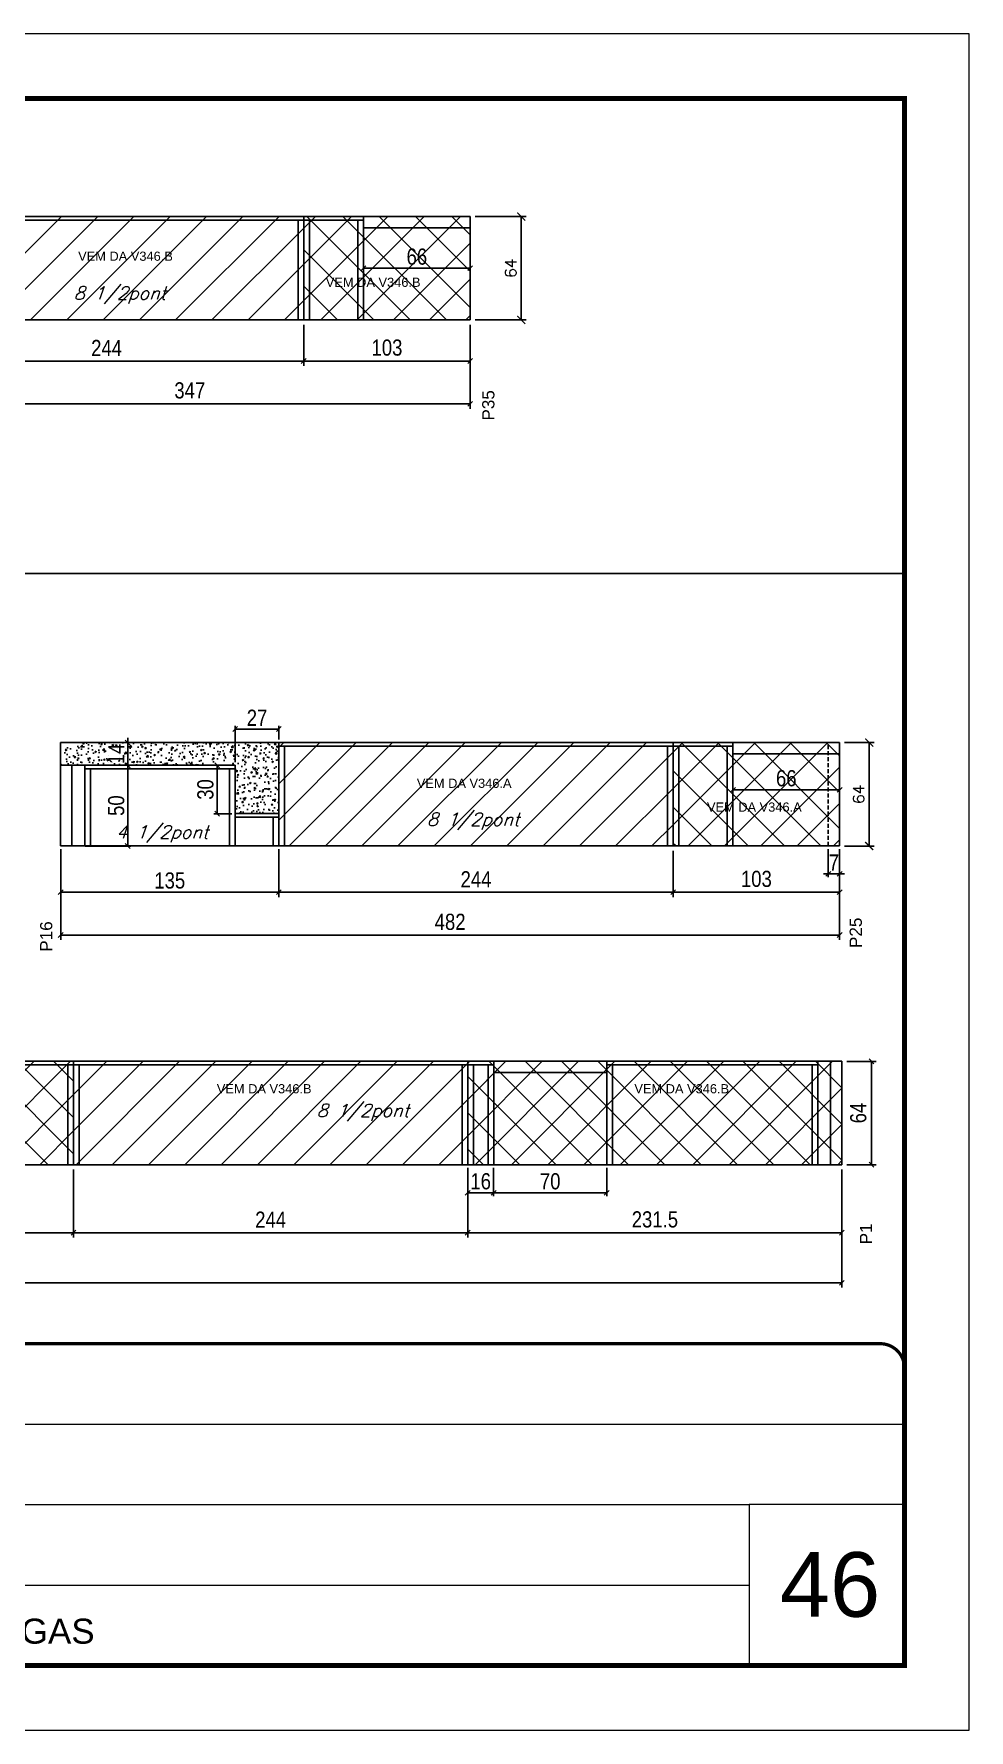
# Model space of a CAD drawing. Extents: x -3394 to 16474, y -5031 to 14397.
# Drawn here: x 6764 to 7342, y 712 to 1762 of the extents above; entities that cross this region are included whole.
import ezdxf

# ---------------------------------------------------------------- set-up
doc = ezdxf.new("R2010")
doc.units = 0
for name, pattern in [('CONTINUO', [0]), ('DASHED', [0.75, 0.5, -0.25]), ('HIDDEN', [0.375, 0.25, -0.125])]:
    doc.linetypes.add(name, pattern=pattern)
doc.layers.get('0').update_dxf_attribs({"linetype": 'CONTINUOUS'})
doc.layers.get('Defpoints').update_dxf_attribs({"linetype": 'CONTINUOUS'})
for name, color, linetype, lineweight in [('CARIMBO', 255, 'CONTINUOUS', 9), ('Folhas', 255, 'CONTINUOUS', 9), ('Hachura', 251, 'CONTINUOUS', 9), ('REAPROVEITAMENTO', 251, 'CONTINUOUS', 9), ('SARRAFO DE PRESSAO', 251, 'DASHED', 9)]:
    doc.layers.add(name, color=color, linetype=linetype, lineweight=lineweight)
for name, color, linetype in [('COTA', 241, 'CONTINUOUS'), ('NOMENCLATURA', 7, 'CONTINUOUS'), ('Painéis', 200, 'CONTINUOUS'), ('SARR_2.2x7', 40, 'CONTINUOUS'), ('SARR_3.5x7', 81, 'CONTINUOUS'), ('texto', 7, 'CONTINUOUS')]:
    doc.layers.add(name, color=color, linetype=linetype)
doc.styles.add('ARIAL', font='arial.ttf')
doc.styles.add('COTA TECNICA', font='techl___.ttf', dxfattribs={"height": 10})
doc.styles.add('ROMANS', font='romans.shx')
doc.dimstyles.new('Cota Paínel', dxfattribs={"dimtxt": 7, "dimasz": 5, "dimexe": 3, "dimexo": 3, "dimgap": 3, "dimtad": 1, "dimdec": 1, "dimzin": 12, "dimdsep": 46, "dimtxsty": 'ROMANS', "dimblk": 'ARCHTICK', "dimcen": 0, "dimclrd": 4, "dimclre": 4, "dimclrt": 1, "dimadec": 1, "dimazin": 3, "dimtfac": 1, "dimtdec": 1, "dimtmove": 0, "dimatfit": 3, "dimldrblk": 'OBLIQUE', "dimfxl": 1, "dimtolj": 1, "dimtzin": 12, "dimarcsym": 0})
doc.dimstyles.new('PAINEL', dxfattribs={"dimtxt": 10, "dimasz": 3, "dimexe": 3, "dimexo": 3, "dimgap": 3, "dimtad": 1, "dimdec": 1, "dimzin": 12, "dimdsep": 46, "dimtxsty": 'COTA TECNICA', "dimblk1": 'OBLIQUE', "dimblk2": 'OBLIQUE', "dimsah": 1, "dimcen": 0.9, "dimclrd": 4, "dimclre": 4, "dimclrt": 240, "dimadec": 1, "dimazin": 3, "dimtfac": 1, "dimtdec": 1, "dimtmove": 0, "dimatfit": 3, "dimfxl": 1, "dimtolj": 1, "dimtzin": 12, "dimarcsym": 0})
pattern_1 = [(45, (-3119.78, -1393.526), (-11.22532, 11.22532), []), (135, (-3119.78, -1393.526), (-11.22532, -11.22532), [])]

# ---------------------------------------------------------------- blocks, each defined once
blk = doc.blocks.new('9999999999')
at = {"color": 30, "linetype": 'CONTINUO'}
for p, q in [((98564.6, 34379.6), (99584, 34379.6)), ((98564.6, 34329.8), (99488, 34329.8)), ((99584, 34329.8), (99488, 34329.8)), ((99488, 34329.8), (99488, 34230.2)), ((98564.6, 34280), (99488, 34280))]:
    blk.add_line(p, q, dxfattribs=at)
at = {"color": 30, "linetype": 'CONTINUO', "const_width": 2}
blk.add_lwpolyline([(99584, 34230.2), (99584, 34414.4, 0.414214), (99569, 34429.4), (98229, 34429.4, 0.414214), (98214, 34414.4), (98214, 34245.2, 0.414214), (98229, 34230.2), (99584, 34230.2)], format="xyb", dxfattribs=at)
at = {"layer": 'Folhas'}
blk.add_lwpolyline([(98139, 34190.2), (99624, 34190.2), (99624, 35240.2), (98139, 35240.2)], close=True, dxfattribs=at)
at = {"layer": 'Folhas', "color": 30, "const_width": 3}
blk.add_lwpolyline([(98214, 34230.2), (99584, 34230.2), (99584, 35200.2), (98214, 35200.2)], close=True, dxfattribs=at)
at = {"color": 7, "linetype": 'Continuous', "ltscale": 5, "style": 'ARIAL'}
blk.add_text('PAINÉIS DE LAT. VIGAS', height=15.483, dxfattribs=at).set_placement((98837.7, 34243.7))
blk = doc.blocks.new('_Oblique')
at = {"color": 0, "linetype": 'ByBlock', "lineweight": -2}
blk.add_line((-0.5, -0.5), (0.5, 0.5), dxfattribs=at)
blk = doc.blocks.new('*D953')
at = {"layer": 'COTA', "color": 4, "linetype": 'ByBlock', "lineweight": -2, "transparency": 16777216}
for p, q in [((6686.5, 1582.2), (6686.5, 1556.7)), ((6930.5, 1582.2), (6930.5, 1556.7)), ((6686.5, 1559.7), (6930.5, 1559.7))]:
    blk.add_line(p, q, dxfattribs=at)
at = {"layer": 'Defpoints', "color": 0, "linetype": 'ByBlock', "transparency": 16777216}
for p in [(6686.5, 1585.2), (6930.5, 1585.2), (6930.5, 1559.7)]:
    blk.add_point(p, dxfattribs=at)
at = {"layer": 'COTA', "color": 4, "linetype": 'ByBlock', "lineweight": -2, "transparency": 16777216, "xscale": 3, "yscale": 3, "zscale": 3, "rotation": 180}
blk.add_blockref('_Oblique', (6686.5, 1559.7), dxfattribs=at)
at = {"layer": 'COTA', "color": 4, "linetype": 'ByBlock', "lineweight": -2, "transparency": 16777216, "xscale": 3, "yscale": 3, "zscale": 3}
blk.add_blockref('_Oblique', (6930.5, 1559.7), dxfattribs=at)
at = {"layer": 'COTA', "color": 240, "linetype": 'ByBlock', "transparency": 16777216, "insert": (6808.5, 1567.8), "char_height": 10, "attachment_point": 5, "style": 'COTA TECNICA'}
blk.add_mtext('\\A1;244', dxfattribs=at)
blk = doc.blocks.new('*D954')
at = {"layer": 'COTA', "color": 4, "linetype": 'ByBlock', "lineweight": -2, "transparency": 16777216}
for p, q in [((6930.5, 1582.2), (6930.5, 1556.7)), ((7033.5, 1582.2), (7033.5, 1556.7)), ((6930.5, 1559.7), (7033.5, 1559.7))]:
    blk.add_line(p, q, dxfattribs=at)
at = {"layer": 'Defpoints', "color": 0, "linetype": 'ByBlock', "transparency": 16777216}
for p in [(6930.5, 1585.2), (7033.5, 1585.2), (7033.5, 1559.7)]:
    blk.add_point(p, dxfattribs=at)
at = {"layer": 'COTA', "color": 4, "linetype": 'ByBlock', "lineweight": -2, "transparency": 16777216, "xscale": 3, "yscale": 3, "zscale": 3, "rotation": 180}
blk.add_blockref('_Oblique', (6930.5, 1559.7), dxfattribs=at)
at = {"layer": 'COTA', "color": 4, "linetype": 'ByBlock', "lineweight": -2, "transparency": 16777216, "xscale": 3, "yscale": 3, "zscale": 3}
blk.add_blockref('_Oblique', (7033.5, 1559.7), dxfattribs=at)
at = {"layer": 'COTA', "color": 240, "linetype": 'ByBlock', "transparency": 16777216, "insert": (6982, 1568), "char_height": 10, "attachment_point": 5, "style": 'COTA TECNICA'}
blk.add_mtext('\\A1;103', dxfattribs=at)
blk = doc.blocks.new('*D955')
at = {"layer": 'COTA', "color": 4, "linetype": 'ByBlock', "lineweight": -2, "transparency": 16777216}
for p, q in [((6686.5, 1582.2), (6686.5, 1530.2)), ((7033.5, 1582.2), (7033.5, 1530.2)), ((6686.5, 1533.2), (7033.5, 1533.2))]:
    blk.add_line(p, q, dxfattribs=at)
at = {"layer": 'Defpoints', "color": 0, "linetype": 'ByBlock', "transparency": 16777216}
for p in [(6686.5, 1585.2), (7033.5, 1585.2), (7033.5, 1533.2)]:
    blk.add_point(p, dxfattribs=at)
at = {"layer": 'COTA', "color": 4, "linetype": 'ByBlock', "lineweight": -2, "transparency": 16777216, "xscale": 3, "yscale": 3, "zscale": 3, "rotation": 180}
blk.add_blockref('_Oblique', (6686.5, 1533.2), dxfattribs=at)
at = {"layer": 'COTA', "color": 4, "linetype": 'ByBlock', "lineweight": -2, "transparency": 16777216, "xscale": 3, "yscale": 3, "zscale": 3}
blk.add_blockref('_Oblique', (7033.5, 1533.2), dxfattribs=at)
at = {"layer": 'COTA', "color": 240, "linetype": 'ByBlock', "transparency": 16777216, "insert": (6860, 1541.5), "char_height": 10, "attachment_point": 5, "style": 'COTA TECNICA'}
blk.add_mtext('\\A1;347', dxfattribs=at)
blk = doc.blocks.new('_ArchTick')
at = {"color": 0, "linetype": 'ByBlock', "const_width": 0.15}
blk.add_lwpolyline([(-0.5, -0.5), (0.5, 0.5)], dxfattribs=at)
blk = doc.blocks.new('*D952')
at = {"layer": 'COTA', "color": 4, "lineweight": -2, "transparency": 16777216}
for p, q in [((7036.5, 1649.2), (7068.1, 1649.2)), ((7065.1, 1585.2), (7065.1, 1649.2)), ((7036.5, 1585.2), (7068.1, 1585.2))]:
    blk.add_line(p, q, dxfattribs=at)
at = {"layer": 'Defpoints', "color": 0, "transparency": 16777216}
for p in [(7033.5, 1649.2), (7065.1, 1649.2), (7033.5, 1585.2)]:
    blk.add_point(p, dxfattribs=at)
at = {"layer": 'COTA', "color": 4, "lineweight": -2, "transparency": 16777216, "xscale": 5, "yscale": 5, "zscale": 5}
for p, rotation in [((7065.1, 1649.2), 90), ((7065.1, 1585.2), 270)]:
    blk.add_blockref('_ArchTick', p, dxfattribs=dict(at, rotation=rotation))
at = {"layer": 'COTA', "color": 1, "transparency": 16777216, "insert": (7058.6, 1617.2), "char_height": 7, "attachment_point": 5, "rotation": 90, "style": 'ROMANS'}
blk.add_mtext('\\A1;64', dxfattribs=at)
blk = doc.blocks.new('*D956')
at = {"layer": 'COTA', "color": 4, "linetype": 'Continuous', "lineweight": -2, "transparency": 16777216}
for p, q in [((6967.5, 1640.2), (6967.5, 1615.2)), ((7033.5, 1640.2), (7033.5, 1615.2)), ((7033.5, 1617.2), (6967.5, 1617.2))]:
    blk.add_line(p, q, dxfattribs=at)
at = {"layer": 'Defpoints', "color": 0, "linetype": 'Continuous', "transparency": 16777216}
for p in [(6967.5, 1642.2), (7033.5, 1642.2), (6967.5, 1617.2)]:
    blk.add_point(p, dxfattribs=at)
at = {"layer": 'COTA', "color": 4, "linetype": 'Continuous', "lineweight": -2, "transparency": 16777216, "xscale": 3, "yscale": 3, "zscale": 3, "rotation": 180}
blk.add_blockref('_Oblique', (6967.5, 1617.2), dxfattribs=at)
at = {"layer": 'COTA', "color": 4, "linetype": 'Continuous', "lineweight": -2, "transparency": 16777216, "xscale": 3, "yscale": 3, "zscale": 3}
blk.add_blockref('_Oblique', (7033.5, 1617.2), dxfattribs=at)
at = {"layer": 'COTA', "color": 240, "linetype": 'Continuous', "transparency": 16777216, "insert": (7000.5, 1624.3), "char_height": 10, "attachment_point": 5, "style": 'COTA TECNICA'}
blk.add_mtext('\\A1;66', dxfattribs=at)
blk = doc.blocks.new('*D970')
at = {"layer": 'COTA', "color": 4, "linetype": 'Continuous', "lineweight": -2, "transparency": 16777216}
for p, q in [((6888.1, 1311.5), (6888.1, 1333.9)), ((6915.1, 1325.5), (6915.1, 1333.9)), ((6915.1, 1331.9), (6888.1, 1331.9))]:
    blk.add_line(p, q, dxfattribs=at)
at = {"layer": 'Defpoints', "color": 0, "linetype": 'Continuous', "transparency": 16777216}
for p in [(6888.1, 1331.9), (6915.1, 1323.5), (6888.1, 1309.5)]:
    blk.add_point(p, dxfattribs=at)
at = {"layer": 'COTA', "color": 4, "linetype": 'Continuous', "lineweight": -2, "transparency": 16777216, "xscale": 3, "yscale": 3, "zscale": 3, "rotation": 180}
blk.add_blockref('_Oblique', (6888.1, 1331.9), dxfattribs=at)
at = {"layer": 'COTA', "color": 4, "linetype": 'Continuous', "lineweight": -2, "transparency": 16777216, "xscale": 3, "yscale": 3, "zscale": 3}
blk.add_blockref('_Oblique', (6915.1, 1331.9), dxfattribs=at)
at = {"layer": 'COTA', "color": 240, "linetype": 'Continuous', "transparency": 16777216, "insert": (6901.6, 1338.9), "char_height": 10, "attachment_point": 5, "style": 'COTA TECNICA'}
blk.add_mtext('\\A1;27', dxfattribs=at)
blk = doc.blocks.new('*D971')
at = {"layer": 'COTA', "color": 4, "linetype": 'Continuous', "lineweight": -2, "transparency": 16777216}
for p, q in [((6886.1, 1309.5), (6874.9, 1309.5)), ((6876.9, 1309.5), (6876.9, 1279.5)), ((6886.1, 1279.5), (6874.9, 1279.5))]:
    blk.add_line(p, q, dxfattribs=at)
at = {"layer": 'Defpoints', "color": 0, "linetype": 'Continuous', "transparency": 16777216}
for p in [(6888.1, 1309.5), (6876.9, 1279.5), (6888.1, 1279.5)]:
    blk.add_point(p, dxfattribs=at)
at = {"layer": 'COTA', "color": 4, "linetype": 'Continuous', "lineweight": -2, "transparency": 16777216, "xscale": 3, "yscale": 3, "zscale": 3}
for p, rotation in [((6876.9, 1309.5), 90), ((6876.9, 1279.5), 270)]:
    blk.add_blockref('_Oblique', p, dxfattribs=dict(at, rotation=rotation))
at = {"layer": 'COTA', "color": 240, "linetype": 'Continuous', "transparency": 16777216, "insert": (6869.7, 1294.5), "char_height": 10, "attachment_point": 5, "rotation": 90, "style": 'COTA TECNICA'}
blk.add_mtext('\\A1;30', dxfattribs=at)
blk = doc.blocks.new('*D972')
at = {"layer": 'COTA', "color": 4, "linetype": 'Continuous', "lineweight": -2, "transparency": 16777216}
for p, q in [((6780.1, 1257.5), (6780.1, 1228.9)), ((6915.1, 1257.5), (6915.1, 1228.9)), ((6915.1, 1230.9), (6780.1, 1230.9))]:
    blk.add_line(p, q, dxfattribs=at)
at = {"layer": 'Defpoints', "color": 0, "linetype": 'Continuous', "transparency": 16777216}
for p in [(6780.1, 1259.5), (6915.1, 1259.5), (6780.1, 1230.9)]:
    blk.add_point(p, dxfattribs=at)
at = {"layer": 'COTA', "color": 4, "linetype": 'Continuous', "lineweight": -2, "transparency": 16777216, "xscale": 3, "yscale": 3, "zscale": 3, "rotation": 180}
blk.add_blockref('_Oblique', (6780.1, 1230.9), dxfattribs=at)
at = {"layer": 'COTA', "color": 4, "linetype": 'Continuous', "lineweight": -2, "transparency": 16777216, "xscale": 3, "yscale": 3, "zscale": 3}
blk.add_blockref('_Oblique', (6915.1, 1230.9), dxfattribs=at)
at = {"layer": 'COTA', "color": 240, "linetype": 'Continuous', "transparency": 16777216, "insert": (6847.6, 1238.1), "char_height": 10, "attachment_point": 5, "style": 'COTA TECNICA'}
blk.add_mtext('\\A1;135', dxfattribs=at)
blk = doc.blocks.new('*D973')
at = {"layer": 'COTA', "color": 4, "linetype": 'Continuous', "lineweight": -2, "transparency": 16777216}
for p, q in [((6795.3, 1323.5), (6823.6, 1323.5)), ((6821.6, 1323.5), (6821.6, 1326.5)), ((6821.6, 1309.5), (6821.6, 1323.5)), ((6795.3, 1309.5), (6823.6, 1309.5)), ((6821.6, 1309.5), (6821.6, 1306.5))]:
    blk.add_line(p, q, dxfattribs=at)
at = {"layer": 'Defpoints', "color": 0, "linetype": 'Continuous', "transparency": 16777216}
for p in [(6793.3, 1323.5), (6821.6, 1323.5), (6793.3, 1309.5)]:
    blk.add_point(p, dxfattribs=at)
at = {"layer": 'COTA', "color": 4, "linetype": 'Continuous', "lineweight": -2, "transparency": 16777216, "xscale": 3, "yscale": 3, "zscale": 3}
for p, rotation in [((6821.6, 1323.5), 270), ((6821.6, 1309.5), 90)]:
    blk.add_blockref('_Oblique', p, dxfattribs=dict(at, rotation=rotation))
at = {"layer": 'COTA', "color": 240, "linetype": 'Continuous', "transparency": 16777216, "insert": (6814.5, 1316.5), "char_height": 10, "attachment_point": 5, "rotation": 90, "style": 'COTA TECNICA'}
blk.add_mtext('\\A1;14', dxfattribs=at)
blk = doc.blocks.new('*D975')
at = {"layer": 'COTA', "color": 4, "linetype": 'ByBlock', "lineweight": -2, "transparency": 16777216}
for p, q in [((6915.1, 1256.5), (6915.1, 1227.9)), ((7159.1, 1256.5), (7159.1, 1227.9)), ((6915.1, 1230.9), (7159.1, 1230.9))]:
    blk.add_line(p, q, dxfattribs=at)
at = {"layer": 'Defpoints', "color": 0, "linetype": 'ByBlock', "transparency": 16777216}
for p in [(6915.1, 1259.5), (7159.1, 1259.5), (7159.1, 1230.9)]:
    blk.add_point(p, dxfattribs=at)
at = {"layer": 'COTA', "color": 4, "linetype": 'ByBlock', "lineweight": -2, "transparency": 16777216, "xscale": 3, "yscale": 3, "zscale": 3, "rotation": 180}
blk.add_blockref('_Oblique', (6915.1, 1230.9), dxfattribs=at)
at = {"layer": 'COTA', "color": 4, "linetype": 'ByBlock', "lineweight": -2, "transparency": 16777216, "xscale": 3, "yscale": 3, "zscale": 3}
blk.add_blockref('_Oblique', (7159.1, 1230.9), dxfattribs=at)
at = {"layer": 'COTA', "color": 240, "linetype": 'ByBlock', "transparency": 16777216, "insert": (7037.1, 1238.9), "char_height": 10, "attachment_point": 5, "style": 'COTA TECNICA'}
blk.add_mtext('\\A1;244', dxfattribs=at)
blk = doc.blocks.new('*D976')
at = {"layer": 'COTA', "color": 4, "linetype": 'ByBlock', "lineweight": -2, "transparency": 16777216}
for p, q in [((7159.1, 1256.5), (7159.1, 1227.9)), ((7262.1, 1256.5), (7262.1, 1227.9)), ((7159.1, 1230.9), (7262.1, 1230.9))]:
    blk.add_line(p, q, dxfattribs=at)
at = {"layer": 'Defpoints', "color": 0, "linetype": 'ByBlock', "transparency": 16777216}
for p in [(7159.1, 1259.5), (7262.1, 1259.5), (7262.1, 1230.9)]:
    blk.add_point(p, dxfattribs=at)
at = {"layer": 'COTA', "color": 4, "linetype": 'ByBlock', "lineweight": -2, "transparency": 16777216, "xscale": 3, "yscale": 3, "zscale": 3, "rotation": 180}
blk.add_blockref('_Oblique', (7159.1, 1230.9), dxfattribs=at)
at = {"layer": 'COTA', "color": 4, "linetype": 'ByBlock', "lineweight": -2, "transparency": 16777216, "xscale": 3, "yscale": 3, "zscale": 3}
blk.add_blockref('_Oblique', (7262.1, 1230.9), dxfattribs=at)
at = {"layer": 'COTA', "color": 240, "linetype": 'ByBlock', "transparency": 16777216, "insert": (7210.6, 1239.1), "char_height": 10, "attachment_point": 5, "style": 'COTA TECNICA'}
blk.add_mtext('\\A1;103', dxfattribs=at)
blk = doc.blocks.new('*D977')
at = {"layer": 'COTA', "color": 4, "linetype": 'ByBlock', "lineweight": -2, "transparency": 16777216}
for p, q in [((6780.1, 1256.5), (6780.1, 1201.4)), ((7262.1, 1256.5), (7262.1, 1201.4)), ((6780.1, 1204.4), (7262.1, 1204.4))]:
    blk.add_line(p, q, dxfattribs=at)
at = {"layer": 'Defpoints', "color": 0, "linetype": 'ByBlock', "transparency": 16777216}
for p in [(6780.1, 1259.5), (7262.1, 1259.5), (7262.1, 1204.4)]:
    blk.add_point(p, dxfattribs=at)
at = {"layer": 'COTA', "color": 4, "linetype": 'ByBlock', "lineweight": -2, "transparency": 16777216, "xscale": 3, "yscale": 3, "zscale": 3, "rotation": 180}
blk.add_blockref('_Oblique', (6780.1, 1204.4), dxfattribs=at)
at = {"layer": 'COTA', "color": 4, "linetype": 'ByBlock', "lineweight": -2, "transparency": 16777216, "xscale": 3, "yscale": 3, "zscale": 3}
blk.add_blockref('_Oblique', (7262.1, 1204.4), dxfattribs=at)
at = {"layer": 'COTA', "color": 240, "linetype": 'ByBlock', "transparency": 16777216, "insert": (7021.1, 1212.5), "char_height": 10, "attachment_point": 5, "style": 'COTA TECNICA'}
blk.add_mtext('\\A1;482', dxfattribs=at)
blk = doc.blocks.new('*D974')
at = {"layer": 'COTA', "color": 4, "lineweight": -2, "transparency": 16777216}
for p, q in [((7265.1, 1323.5), (7283.4, 1323.5)), ((7280.4, 1259.5), (7280.4, 1323.5)), ((7265.1, 1259.5), (7283.4, 1259.5))]:
    blk.add_line(p, q, dxfattribs=at)
at = {"layer": 'Defpoints', "color": 0, "transparency": 16777216}
for p in [(7262.1, 1323.5), (7280.4, 1323.5), (7262.1, 1259.5)]:
    blk.add_point(p, dxfattribs=at)
at = {"layer": 'COTA', "color": 4, "lineweight": -2, "transparency": 16777216, "xscale": 5, "yscale": 5, "zscale": 5}
for p, rotation in [((7280.4, 1323.5), 90), ((7280.4, 1259.5), 270)]:
    blk.add_blockref('_ArchTick', p, dxfattribs=dict(at, rotation=rotation))
at = {"layer": 'COTA', "color": 1, "transparency": 16777216, "insert": (7273.9, 1291.5), "char_height": 7, "attachment_point": 5, "rotation": 90, "style": 'ROMANS'}
blk.add_mtext('\\A1;64', dxfattribs=at)
blk = doc.blocks.new('*D978')
at = {"layer": 'COTA', "color": 4, "linetype": 'Continuous', "lineweight": -2, "transparency": 16777216}
for p, q in [((7196.1, 1314.5), (7196.1, 1292.3)), ((7262.1, 1314.5), (7262.1, 1292.3)), ((7262.1, 1294.3), (7196.1, 1294.3))]:
    blk.add_line(p, q, dxfattribs=at)
at = {"layer": 'Defpoints', "color": 0, "linetype": 'Continuous', "transparency": 16777216}
for p in [(7196.1, 1316.5), (7262.1, 1316.5), (7196.1, 1294.3)]:
    blk.add_point(p, dxfattribs=at)
at = {"layer": 'COTA', "color": 4, "linetype": 'Continuous', "lineweight": -2, "transparency": 16777216, "xscale": 3, "yscale": 3, "zscale": 3, "rotation": 180}
blk.add_blockref('_Oblique', (7196.1, 1294.3), dxfattribs=at)
at = {"layer": 'COTA', "color": 4, "linetype": 'Continuous', "lineweight": -2, "transparency": 16777216, "xscale": 3, "yscale": 3, "zscale": 3}
blk.add_blockref('_Oblique', (7262.1, 1294.3), dxfattribs=at)
at = {"layer": 'COTA', "color": 240, "linetype": 'Continuous', "transparency": 16777216, "insert": (7229.1, 1301.4), "char_height": 10, "attachment_point": 5, "style": 'COTA TECNICA'}
blk.add_mtext('\\A1;66', dxfattribs=at)
blk = doc.blocks.new('*D979')
at = {"layer": 'COTA', "color": 4, "linetype": 'Continuous', "lineweight": -2, "transparency": 16777216}
for p, q in [((6795.3, 1309.5), (6823.6, 1309.5)), ((6821.6, 1309.5), (6821.6, 1259.5)), ((6795.3, 1259.5), (6823.6, 1259.5))]:
    blk.add_line(p, q, dxfattribs=at)
at = {"layer": 'Defpoints', "color": 0, "linetype": 'Continuous', "transparency": 16777216}
for p in [(6793.3, 1309.5), (6793.3, 1259.5), (6821.6, 1259.5)]:
    blk.add_point(p, dxfattribs=at)
at = {"layer": 'COTA', "color": 4, "linetype": 'Continuous', "lineweight": -2, "transparency": 16777216, "xscale": 3, "yscale": 3, "zscale": 3}
for p, rotation in [((6821.6, 1309.5), 90), ((6821.6, 1259.5), 270)]:
    blk.add_blockref('_Oblique', p, dxfattribs=dict(at, rotation=rotation))
at = {"layer": 'COTA', "color": 240, "linetype": 'Continuous', "transparency": 16777216, "insert": (6814.5, 1284.5), "char_height": 10, "attachment_point": 5, "rotation": 90, "style": 'COTA TECNICA'}
blk.add_mtext('\\A1;50', dxfattribs=at)
blk = doc.blocks.new('*D980')
at = {"layer": 'COTA', "color": 4, "linetype": 'Continuous', "lineweight": -2, "transparency": 16777216}
for p, q in [((7255.1, 1257.5), (7255.1, 1240.3)), ((7262.1, 1257.5), (7262.1, 1240.3)), ((7255.1, 1242.3), (7252.1, 1242.3)), ((7262.1, 1242.3), (7255.1, 1242.3)), ((7262.1, 1242.3), (7265.1, 1242.3))]:
    blk.add_line(p, q, dxfattribs=at)
at = {"layer": 'Defpoints', "color": 0, "linetype": 'Continuous', "transparency": 16777216}
for p in [(7255.1, 1259.5), (7262.1, 1259.5), (7255.1, 1242.3)]:
    blk.add_point(p, dxfattribs=at)
at = {"layer": 'COTA', "color": 4, "linetype": 'Continuous', "lineweight": -2, "transparency": 16777216, "xscale": 3, "yscale": 3, "zscale": 3}
blk.add_blockref('_Oblique', (7255.1, 1242.3), dxfattribs=at)
at = {"layer": 'COTA', "color": 4, "linetype": 'Continuous', "lineweight": -2, "transparency": 16777216, "xscale": 3, "yscale": 3, "zscale": 3, "rotation": 180}
blk.add_blockref('_Oblique', (7262.1, 1242.3), dxfattribs=at)
at = {"layer": 'COTA', "color": 240, "linetype": 'Continuous', "transparency": 16777216, "insert": (7258.6, 1249.3), "char_height": 10, "attachment_point": 5, "style": 'COTA TECNICA'}
blk.add_mtext('\\A1;7', dxfattribs=at)
blk = doc.blocks.new('*D983')
at = {"layer": 'COTA', "color": 4, "linetype": 'ByBlock', "lineweight": -2, "transparency": 16777216}
for p, q in [((6056, 1059.2), (6056, 986.1)), ((7263.5, 1059.2), (7263.5, 986.1)), ((6056, 989.1), (7263.5, 989.1))]:
    blk.add_line(p, q, dxfattribs=at)
at = {"layer": 'Defpoints', "color": 0, "linetype": 'ByBlock', "transparency": 16777216}
for p in [(6056, 1062.2), (7263.5, 1062.2), (7263.5, 989.1)]:
    blk.add_point(p, dxfattribs=at)
at = {"layer": 'COTA', "color": 4, "linetype": 'ByBlock', "lineweight": -2, "transparency": 16777216, "xscale": 3, "yscale": 3, "zscale": 3, "rotation": 180}
blk.add_blockref('_Oblique', (6056, 989.1), dxfattribs=at)
at = {"layer": 'COTA', "color": 4, "linetype": 'ByBlock', "lineweight": -2, "transparency": 16777216, "xscale": 3, "yscale": 3, "zscale": 3}
blk.add_blockref('_Oblique', (7263.5, 989.1), dxfattribs=at)
at = {"layer": 'COTA', "color": 240, "linetype": 'ByBlock', "transparency": 16777216, "insert": (6659.8, 997.2), "char_height": 10, "attachment_point": 5, "style": 'COTA TECNICA'}
blk.add_mtext('\\A1;1207.5', dxfattribs=at)
blk = doc.blocks.new('*D984')
at = {"layer": 'COTA', "color": 4, "linetype": 'ByBlock', "lineweight": -2, "transparency": 16777216}
for p, q in [((6788, 1059.2), (6788, 1017.1)), ((7032, 1047), (7032, 1017.1)), ((6788, 1020.1), (7032, 1020.1))]:
    blk.add_line(p, q, dxfattribs=at)
at = {"layer": 'Defpoints', "color": 0, "linetype": 'ByBlock', "transparency": 16777216}
for p in [(6788, 1062.2), (7032, 1050), (7032, 1020.1)]:
    blk.add_point(p, dxfattribs=at)
at = {"layer": 'COTA', "color": 4, "linetype": 'ByBlock', "lineweight": -2, "transparency": 16777216, "xscale": 3, "yscale": 3, "zscale": 3, "rotation": 180}
blk.add_blockref('_Oblique', (6788, 1020.1), dxfattribs=at)
at = {"layer": 'COTA', "color": 4, "linetype": 'ByBlock', "lineweight": -2, "transparency": 16777216, "xscale": 3, "yscale": 3, "zscale": 3}
blk.add_blockref('_Oblique', (7032, 1020.1), dxfattribs=at)
at = {"layer": 'COTA', "color": 240, "linetype": 'ByBlock', "transparency": 16777216, "insert": (6910, 1028.2), "char_height": 10, "attachment_point": 5, "style": 'COTA TECNICA'}
blk.add_mtext('\\A1;244', dxfattribs=at)
blk = doc.blocks.new('*D985')
at = {"layer": 'COTA', "color": 4, "linetype": 'ByBlock', "lineweight": -2, "transparency": 16777216}
for p, q in [((6544, 1059.2), (6544, 1017.1)), ((6788, 1059.2), (6788, 1017.1)), ((6544, 1020.1), (6788, 1020.1))]:
    blk.add_line(p, q, dxfattribs=at)
at = {"layer": 'Defpoints', "color": 0, "linetype": 'ByBlock', "transparency": 16777216}
for p in [(6544, 1062.2), (6788, 1062.2), (6788, 1020.1)]:
    blk.add_point(p, dxfattribs=at)
at = {"layer": 'COTA', "color": 4, "linetype": 'ByBlock', "lineweight": -2, "transparency": 16777216, "xscale": 3, "yscale": 3, "zscale": 3, "rotation": 180}
blk.add_blockref('_Oblique', (6544, 1020.1), dxfattribs=at)
at = {"layer": 'COTA', "color": 4, "linetype": 'ByBlock', "lineweight": -2, "transparency": 16777216, "xscale": 3, "yscale": 3, "zscale": 3}
blk.add_blockref('_Oblique', (6788, 1020.1), dxfattribs=at)
at = {"layer": 'COTA', "color": 240, "linetype": 'ByBlock', "transparency": 16777216, "insert": (6666, 1028.2), "char_height": 10, "attachment_point": 5, "style": 'COTA TECNICA'}
blk.add_mtext('\\A1;244', dxfattribs=at)
blk = doc.blocks.new('*D991')
at = {"layer": 'COTA', "color": 4, "linetype": 'ByBlock', "lineweight": -2, "transparency": 16777216}
for p, q in [((7032, 1059.2), (7032, 1017.1)), ((7263.5, 1059.2), (7263.5, 1017.1)), ((7032, 1020.1), (7263.5, 1020.1))]:
    blk.add_line(p, q, dxfattribs=at)
at = {"layer": 'Defpoints', "color": 0, "linetype": 'ByBlock', "transparency": 16777216}
for p in [(7032, 1062.2), (7263.5, 1062.2), (7263.5, 1020.1)]:
    blk.add_point(p, dxfattribs=at)
at = {"layer": 'COTA', "color": 4, "linetype": 'ByBlock', "lineweight": -2, "transparency": 16777216, "xscale": 3, "yscale": 3, "zscale": 3, "rotation": 180}
blk.add_blockref('_Oblique', (7032, 1020.1), dxfattribs=at)
at = {"layer": 'COTA', "color": 4, "linetype": 'ByBlock', "lineweight": -2, "transparency": 16777216, "xscale": 3, "yscale": 3, "zscale": 3}
blk.add_blockref('_Oblique', (7263.5, 1020.1), dxfattribs=at)
at = {"layer": 'COTA', "color": 240, "linetype": 'ByBlock', "transparency": 16777216, "insert": (7147.8, 1028.3), "char_height": 10, "attachment_point": 5, "style": 'COTA TECNICA'}
blk.add_mtext('\\A1;231.5', dxfattribs=at)
blk = doc.blocks.new('*D990')
at = {"layer": 'COTA', "color": 4, "linetype": 'ByBlock', "lineweight": -2, "transparency": 16777216}
for p, q in [((7266.5, 1126.2), (7284.8, 1126.2)), ((7281.8, 1126.2), (7281.8, 1062.2)), ((7266.5, 1062.2), (7284.8, 1062.2))]:
    blk.add_line(p, q, dxfattribs=at)
at = {"layer": 'Defpoints', "color": 0, "linetype": 'ByBlock', "transparency": 16777216}
for p in [(7263.5, 1126.2), (7263.5, 1062.2), (7281.8, 1062.2)]:
    blk.add_point(p, dxfattribs=at)
at = {"layer": 'COTA', "color": 4, "linetype": 'ByBlock', "lineweight": -2, "transparency": 16777216, "xscale": 3, "yscale": 3, "zscale": 3}
for p, rotation in [((7281.8, 1126.2), 90), ((7281.8, 1062.2), 270)]:
    blk.add_blockref('_Oblique', p, dxfattribs=dict(at, rotation=rotation))
at = {"layer": 'COTA', "color": 240, "linetype": 'ByBlock', "transparency": 16777216, "insert": (7273.7, 1094.2), "char_height": 10, "attachment_point": 5, "rotation": 90, "style": 'COTA TECNICA'}
blk.add_mtext('\\A1;64', dxfattribs=at)
blk = doc.blocks.new('*D992')
at = {"layer": 'COTA', "color": 4, "linetype": 'Continuous', "lineweight": -2, "transparency": 16777216}
for p, q in [((7032, 1060.2), (7032, 1042.8)), ((7048, 1060.2), (7048, 1042.8)), ((7032, 1044.8), (7048, 1044.8))]:
    blk.add_line(p, q, dxfattribs=at)
at = {"layer": 'Defpoints', "color": 0, "linetype": 'Continuous', "transparency": 16777216}
for p in [(7032, 1062.2), (7048, 1062.2), (7048, 1044.8)]:
    blk.add_point(p, dxfattribs=at)
at = {"layer": 'COTA', "color": 4, "linetype": 'Continuous', "lineweight": -2, "transparency": 16777216, "xscale": 3, "yscale": 3, "zscale": 3, "rotation": 180}
blk.add_blockref('_Oblique', (7032, 1044.8), dxfattribs=at)
at = {"layer": 'COTA', "color": 4, "linetype": 'Continuous', "lineweight": -2, "transparency": 16777216, "xscale": 3, "yscale": 3, "zscale": 3}
blk.add_blockref('_Oblique', (7048, 1044.8), dxfattribs=at)
at = {"layer": 'COTA', "color": 240, "linetype": 'Continuous', "transparency": 16777216, "insert": (7040, 1051.9), "char_height": 10, "attachment_point": 5, "style": 'COTA TECNICA'}
blk.add_mtext('\\A1;16', dxfattribs=at)
blk = doc.blocks.new('*D993')
at = {"layer": 'COTA', "color": 4, "linetype": 'Continuous', "lineweight": -2, "transparency": 16777216}
for p, q in [((7048, 1060.2), (7048, 1042.8)), ((7118, 1060.2), (7118, 1042.8)), ((7048, 1044.8), (7118, 1044.8))]:
    blk.add_line(p, q, dxfattribs=at)
at = {"layer": 'Defpoints', "color": 0, "linetype": 'Continuous', "transparency": 16777216}
for p in [(7048, 1062.2), (7118, 1062.2), (7118, 1044.8)]:
    blk.add_point(p, dxfattribs=at)
at = {"layer": 'COTA', "color": 4, "linetype": 'Continuous', "lineweight": -2, "transparency": 16777216, "xscale": 3, "yscale": 3, "zscale": 3, "rotation": 180}
blk.add_blockref('_Oblique', (7048, 1044.8), dxfattribs=at)
at = {"layer": 'COTA', "color": 4, "linetype": 'Continuous', "lineweight": -2, "transparency": 16777216, "xscale": 3, "yscale": 3, "zscale": 3}
blk.add_blockref('_Oblique', (7118, 1044.8), dxfattribs=at)
at = {"layer": 'COTA', "color": 240, "linetype": 'Continuous', "transparency": 16777216, "insert": (7083, 1051.9), "char_height": 10, "attachment_point": 5, "style": 'COTA TECNICA'}
blk.add_mtext('\\A1;70', dxfattribs=at)

msp = doc.modelspace()

# ---------------------------------------------------------------- hatches: boundary and pattern name
at = {"layer": 'COTA', "linetype": 'Continuous'}
h = msp.add_hatch(dxfattribs=at)
h.set_pattern_fill('AR-CONC', color=256, scale=0.05)
h.set_pattern_definition([(50, (-1585, -1148.575), (9.1092334, -0.796954), [0.9525, -10.4775]), (355, (-1585, -1148.575), (-1.762171, 9.552842), [0.762, -8.382029]), (100.45144, (-1584.241, -1148.6415), (7.347062, 8.755888), [0.8095, -8.904512]), (46.1842, (-1585, -1146.035), (13.553952, -2.102116), [1.42875, -15.71625]), (96.63556, (-1583.87, -1146.21), (11.870207, 12.371306), [1.214251, -13.35678]), (351.18415, (-1585, -1146.035), (11.870207, 12.371306), [1.142998, -12.572987]), (21, (-1583.73, -1146.67), (7.5807196, -5.11326), [0.9525, -10.4775]), (326, (-1583.73, -1146.67), (3.090101, 9.209398), [0.762, -8.382]), (71.45144, (-1583.098, -1147.096), (10.670821, 4.0961384), [0.8095, -8.904497]), (37.5, (-1585, -1148.575), (0.1544302, 4.227752), [0, -8.2804, 0, -8.509, 0, -8.41375]), (7.5, (-1585, -1148.575), (3.3409831, 5.0090287), [0, -4.8514, 0, -8.0899, 0, -3.20675]), (327.5, (-1587.832, -1148.575), (6.7795298, -0.2864372), [0, -3.175, 0, -9.906, 0, -13.1445]), (317.5, (-1589.102, -1148.575), (7.406459, 1.2713246), [0, -4.1275, 0, -6.5786, 0, -9.3345])])
h.paths.add_polyline_path([(6915.08, 1323.53), (6780.08, 1323.53), (6780.08, 1309.53), (6888.08, 1309.53), (6888.08, 1279.53), (6915.08, 1279.53)])
at = {"layer": 'Hachura', "linetype": 'ByBlock'}
h = msp.add_hatch(dxfattribs=at)
h.set_pattern_fill('ANSI37', color=256, scale=5)
h.set_pattern_definition([(45, (-1585, -1148.575), (-11.22532, 11.22532), []), (135, (-1585, -1148.575), (-11.22532, -11.22532), [])])
h.paths.add_polyline_path([(6930.53, 1649.22), (6930.53, 1585.22), (7033.53, 1585.22), (7033.53, 1649.22)])
h = msp.add_hatch(dxfattribs=at)
h.set_pattern_fill('ANSI37', color=256, scale=5)
h.set_pattern_definition([(45, (-2960.7, -1393.526), (-11.22532, 11.22532), []), (135, (-2960.7, -1393.526), (-11.22532, -11.22532), [])])
h.paths.add_polyline_path([(7159.08, 1259.53), (7262.08, 1259.53), (7262.08, 1323.53), (7159.08, 1323.53)])
h = msp.add_hatch(dxfattribs=at)
h.set_pattern_fill('ANSI37', color=256, scale=5)
h.set_pattern_definition(pattern_1)
h.paths.add_polyline_path([(6788.04, 1062.24), (6788.04, 1126.24), (6544.04, 1126.24), (6544.04, 1062.24)])
h = msp.add_hatch(dxfattribs=at)
h.set_pattern_fill('ANSI37', color=256, scale=5)
h.set_pattern_definition(pattern_1)
h.paths.add_polyline_path([(7263.54, 1062.24), (7263.54, 1126.24), (7032.04, 1126.24), (7032.04, 1062.24)])
at = {"layer": 'REAPROVEITAMENTO', "linetype": 'Continuous'}
h = msp.add_hatch(dxfattribs=at)
h.set_pattern_fill('ANSI31', color=256, scale=5)
h.set_pattern_definition([(45, (-1585, -1148.575), (-11.22532, 11.22532), [])])
h.paths.add_polyline_path([(6930.53, 1585.22), (6930.53, 1649.22), (6686.53, 1649.22), (6686.53, 1585.22)])
h = msp.add_hatch(dxfattribs=at)
h.set_pattern_fill('ANSI31', color=256, scale=5)
h.set_pattern_definition([(45, (-2960.7, -1393.526), (-11.22532, 11.22532), [])])
h.paths.add_polyline_path([(6915.08, 1323.53), (6915.08, 1259.53), (7159.08, 1259.53), (7159.08, 1323.53)])
h = msp.add_hatch(dxfattribs=at)
h.set_pattern_fill('ANSI31', color=256, scale=5)
h.set_pattern_definition([(45, (-3119.78, -1393.526), (-11.22532, 11.22532), [])])
h.paths.add_polyline_path([(7032.04, 1062.24), (7032.04, 1126.24), (6788.04, 1126.24), (6788.04, 1062.24)])

# ---------------------------------------------------------------- linework, layer by layer
at = {"layer": 'COTA', "linetype": 'Continuous'}
msp.add_line((5932.21, 1428.12), (7302.21, 1428.12), dxfattribs=at)
at = {"layer": 'COTA', "linetype": 'ByBlock'}
for p, q in [((6780.08, 1323.53), (6915.08, 1323.53)), ((6780.08, 1309.53), (6780.08, 1323.53))]:
    msp.add_line(p, q, dxfattribs=at)
at = {"layer": 'Painéis', "linetype": 'ByBlock'}
for p, q in [((6686.53, 1649.22), (7033.53, 1649.22)), ((6930.53, 1585.22), (6930.53, 1649.22)), ((7033.53, 1585.22), (7033.53, 1649.22)), ((6686.53, 1585.22), (7033.53, 1585.22)), ((6915.08, 1323.53), (7262.08, 1323.53)), ((6915.08, 1259.53), (6915.08, 1323.53)), ((7159.08, 1259.53), (7159.08, 1323.53)), ((7262.08, 1259.53), (7262.08, 1323.53)), ((6780.08, 1309.53), (6888.08, 1309.53)), ((6780.08, 1259.53), (6780.08, 1309.53)), ((6888.08, 1279.53), (6888.08, 1309.53)), ((6888.08, 1279.53), (6915.08, 1279.53)), ((6780.08, 1259.53), (6915.08, 1259.53)), ((6915.08, 1259.53), (7262.08, 1259.53)), ((6056.04, 1126.24), (7032.04, 1126.24)), ((6788.04, 1062.24), (6788.04, 1126.24)), ((7032.04, 1062.24), (7032.04, 1126.24)), ((7032.04, 1126.24), (7263.54, 1126.24)), ((7032.04, 1062.24), (7032.04, 1126.24)), ((7263.54, 1062.24), (7263.54, 1126.24)), ((6056.04, 1062.24), (7032.04, 1062.24)), ((7032.04, 1062.24), (7263.54, 1062.24))]:
    msp.add_line(p, q, dxfattribs=at)
at = {"layer": 'SARR_2.2x7', "linetype": 'Continuous'}
for p, q in [((6752.53, 1647.02), (6930.53, 1647.02)), ((6930.53, 1647.02), (6967.53, 1647.02)), ((6967.53, 1642.22), (7033.53, 1642.22)), ((6915.08, 1321.33), (7159.08, 1321.33)), ((7159.08, 1321.33), (7196.08, 1321.33)), ((7196.08, 1316.53), (7262.08, 1316.53)), ((6787.08, 1259.53), (6787.08, 1309.53)), ((6795.08, 1307.33), (6888.08, 1307.33)), ((6888.08, 1277.33), (6915.08, 1277.33)), ((6752.04, 1124.04), (6788.04, 1124.04)), ((6788.04, 1124.04), (7032.04, 1124.04)), ((7032.04, 1124.04), (7048.04, 1124.04)), ((7118.04, 1124.04), (7248.54, 1124.04)), ((7256.54, 1062.24), (7256.54, 1126.24)), ((7048.04, 1119.24), (7118.04, 1119.24))]:
    msp.add_line(p, q, dxfattribs=at)
at = {"layer": 'SARR_2.2x7', "linetype": 'HIDDEN', "ltscale": 10}
msp.add_line((7255.08, 1259.53), (7255.08, 1323.53), dxfattribs=at)
at = {"layer": 'SARR_3.5x7'}
for p, q in [((6967.53, 1649.22), (6967.53, 1585.22)), ((6927.03, 1647.02), (6927.03, 1585.22)), ((6930.53, 1647.02), (6930.53, 1585.22)), ((6934.03, 1647.02), (6934.03, 1585.22)), ((6964.03, 1647.02), (6964.03, 1585.22)), ((6927.03, 1585.22), (6930.53, 1585.22)), ((6930.53, 1585.22), (6934.03, 1585.22)), ((6964.03, 1585.22), (6967.53, 1585.22)), ((6915.08, 1323.53), (6915.08, 1259.53)), ((7196.08, 1323.53), (7196.08, 1259.53)), ((6918.58, 1321.33), (6918.58, 1259.53)), ((7155.58, 1321.33), (7155.58, 1259.53)), ((7159.08, 1321.33), (7159.08, 1259.53)), ((7162.58, 1321.33), (7162.58, 1259.53)), ((7192.58, 1321.33), (7192.58, 1259.53)), ((6795.08, 1309.53), (6795.08, 1259.53)), ((6798.58, 1307.33), (6798.58, 1259.53)), ((6884.58, 1307.33), (6884.58, 1259.53)), ((6888.08, 1309.53), (6888.08, 1259.53)), ((6911.58, 1277.33), (6911.58, 1259.53)), ((6915.08, 1279.53), (6915.08, 1259.53)), ((6795.08, 1259.53), (6798.58, 1259.53)), ((6915.08, 1259.53), (6918.58, 1259.53)), ((7155.58, 1259.53), (7159.08, 1259.53)), ((7159.08, 1259.53), (7162.58, 1259.53)), ((7192.58, 1259.53), (7196.08, 1259.53)), ((6784.54, 1124.04), (6784.54, 1062.24)), ((6788.04, 1124.04), (6788.04, 1062.24)), ((6791.54, 1124.04), (6791.54, 1062.24)), ((7028.54, 1124.04), (7028.54, 1062.24)), ((7032.04, 1126.24), (7032.04, 1062.24)), ((7032.04, 1126.24), (7032.04, 1062.24)), ((7035.54, 1124.04), (7035.54, 1062.24)), ((7044.54, 1124.04), (7044.54, 1062.24)), ((7048.04, 1062.24), (7048.04, 1126.24)), ((7118.04, 1062.24), (7118.04, 1126.24)), ((7121.54, 1124.04), (7121.54, 1062.24)), ((7245.04, 1124.04), (7245.04, 1062.24)), ((7248.54, 1126.24), (7248.54, 1062.24)), ((6784.54, 1062.24), (6788.04, 1062.24)), ((6788.04, 1062.24), (6791.54, 1062.24)), ((7028.54, 1062.24), (7032.04, 1062.24)), ((7032.04, 1062.24), (7035.54, 1062.24)), ((7245.04, 1062.24), (7248.54, 1062.24))]:
    msp.add_line(p, q, dxfattribs=at)

# ---------------------------------------------------------------- block references
at = {"layer": 'SARRAFO DE PRESSAO', "color": 6, "linetype": 'ByBlock'}
msp.add_blockref('9999999999', (-92281.77, -33477.98), dxfattribs=at)

# ---------------------------------------------------------------- texts
at = {"layer": 'CARIMBO', "style": 'ARIAL'}
msp.add_text('46', height=40, dxfattribs=at).set_placement((7225.07, 782.37))
at = {"layer": 'NOMENCLATURA', "linetype": 'Continuous', "style": 'ARIAL'}
for s, p in [('VEM DA V346.B', (6790.91, 1621.79)), ('VEM DA V346.B', (6944.18, 1605.64)), ('VEM DA V346.A', (7000.49, 1295.51)), ('VEM DA V346.A', (7180.03, 1280.77)), ('VEM DA V346.B', (6876.72, 1106.41)), ('VEM DA V346.B', (7135.11, 1106.41))]:
    msp.add_text(s, height=5.6753, dxfattribs=at).set_placement(p)
for s, p in [('P35', (7048.5, 1522.88)), ('P16', (6774.92, 1194.07)), ('P25', (7275.87, 1196.37)), ('P1', (7282.22, 1012.94))]:
    msp.add_text(s, height=7.567, rotation=90, dxfattribs=at).set_placement(p)
at = {"layer": 'texto', "color": 2, "char_height": 8, "attachment_point": 5, "style": 'ROMANS'}
for s, insert in [('{\\Q19;\\C256;8 1/2pont}', (6816.69, 1600.44)), ('{\\Q19;\\C256;8 1/2pont}', (7035.32, 1274.75)), ('{\\Q19;\\C256;4 1/2pont}', (6842.88, 1266.92)), ('{\\Q19;\\C256;8 1/2pont}', (6967.04, 1094.46))]:
    msp.add_mtext(s, dxfattribs=dict(at, insert=insert))

# ---------------------------------------------------------------- dimensions: what is measured, and where the dimension line sits
at = {"layer": 'COTA'}
for base, p1, p2, picture, middle in [((7065.11, 1649.22), (7033.53, 1585.22), (7033.53, 1649.22), '*D952', (7058.61, 1617.22)), ((7280.41, 1323.53), (7262.08, 1259.53), (7262.08, 1323.53), '*D974', (7273.91, 1291.53))]:
    dim = msp.add_linear_dim(base=base, p1=p1, p2=p2, angle=90, dimstyle='Cota Paínel', dxfattribs=at)
    dim.commit()
    dim.dimension.update_dxf_attribs({"geometry": picture, "text_midpoint": middle})
at = {"layer": 'COTA', "linetype": 'Continuous'}
for base, p1, p2, override, picture, middle in [((6967.53, 1617.22), (7033.53, 1642.22), (6967.53, 1642.22), {"dimexe": 2, "dimexo": 2, "dimgap": 2, "dimadec": 8, "dimtix": 1, "dimatfit": 2, "dimldrblk": 'Oblique'}, '*D956', (7000.53, 1624.32)), ((6888.08, 1331.85), (6915.08, 1323.53), (6888.08, 1309.53), {"dimexe": 2, "dimexo": 2, "dimgap": 2, "dimadec": 8, "dimtix": 1, "dimatfit": 2, "dimldrblk": 'Oblique'}, '*D970', (6901.58, 1338.93)), ((7196.08, 1294.34), (7262.08, 1316.53), (7196.08, 1316.53), {"dimexe": 2, "dimexo": 2, "dimgap": 2, "dimadec": 8, "dimtix": 1, "dimatfit": 2, "dimldrblk": 'Oblique'}, '*D978', (7229.08, 1301.45)), ((6780.08, 1230.86), (6915.08, 1259.53), (6780.08, 1259.53), {"dimexe": 2, "dimexo": 2, "dimgap": 2, "dimadec": 8, "dimtix": 1, "dimatfit": 2, "dimldrblk": 'Oblique'}, '*D972', (6847.58, 1238.07)), ((7255.08, 1242.26), (7262.08, 1259.53), (7255.08, 1259.53), {"dimexe": 2, "dimexo": 2, "dimgap": 2, "dimadec": 8, "dimtix": 1, "dimatfit": 2, "dimldrblk": 'Oblique'}, '*D980', (7258.58, 1249.34)), ((7048.04, 1044.76), (7032.04, 1062.24), (7048.04, 1062.24), {"dimexe": 2, "dimexo": 2, "dimgap": 2, "dimadec": 8, "dimtix": 1, "dimatfit": 2, "dimldrblk": 'Oblique'}, '*D992', (7040.04, 1051.87)), ((7118.04, 1044.76), (7048.04, 1062.24), (7118.04, 1062.24), {"dimexe": 2, "dimexo": 2, "dimgap": 2, "dimadec": 8, "dimtix": 1, "dimtmove": 1, "dimatfit": 2, "dimldrblk": 'Oblique'}, '*D993', (7083.04, 1051.87))]:
    dim = msp.add_linear_dim(base=base, p1=p1, p2=p2, dimstyle='PAINEL', override=override, dxfattribs=at)
    dim.commit()
    dim.dimension.update_dxf_attribs({"geometry": picture, "text_midpoint": middle})
at = {"layer": 'COTA', "linetype": 'ByBlock'}
for base, p1, p2, picture, middle in [((6930.53, 1559.73), (6686.53, 1585.22), (6930.53, 1585.22), '*D953', (6808.53, 1567.81)), ((7033.53, 1533.23), (6686.53, 1585.22), (7033.53, 1585.22), '*D955', (6860.03, 1541.45)), ((7262.08, 1204.36), (6780.08, 1259.53), (7262.08, 1259.53), '*D977', (7021.08, 1212.45)), ((7159.08, 1230.86), (6915.08, 1259.53), (7159.08, 1259.53), '*D975', (7037.08, 1238.93)), ((7263.54, 989.09), (6056.04, 1062.24), (7263.54, 1062.24), '*D983', (6659.79, 997.2)), ((6788.04, 1020.08), (6544.04, 1062.24), (6788.04, 1062.24), '*D985', (6666.04, 1028.16)), ((7032.04, 1020.08), (6788.04, 1062.24), (7032.04, 1049.99), '*D984', (6910.04, 1028.16)), ((7263.54, 1020.08), (7032.04, 1062.24), (7263.54, 1062.24), '*D991', (7147.79, 1028.3))]:
    dim = msp.add_linear_dim(base=base, p1=p1, p2=p2, dimstyle='PAINEL', dxfattribs=at)
    dim.commit()
    dim.dimension.update_dxf_attribs({"geometry": picture, "text_midpoint": middle})
for base, p1, p2, picture, middle in [((7033.53, 1559.73), (6930.53, 1585.22), (7033.53, 1585.22), '*D954', (6982.03, 1567.95)), ((7262.08, 1230.86), (7159.08, 1259.53), (7262.08, 1259.53), '*D976', (7210.58, 1239.07))]:
    dim = msp.add_linear_dim(base=base, p1=p1, p2=p2, dimstyle='PAINEL', override={"dimtmove": 1}, dxfattribs=at)
    dim.commit()
    dim.dimension.update_dxf_attribs({"geometry": picture, "text_midpoint": middle})
at = {"layer": 'COTA', "linetype": 'Continuous'}
for base, p1, p2, picture, middle in [((6821.59, 1323.53), (6793.32, 1309.53), (6793.32, 1323.53), '*D973', (6814.52, 1316.53)), ((6821.59, 1259.53), (6793.32, 1309.53), (6793.32, 1259.53), '*D979', (6814.48, 1284.53)), ((6876.95, 1279.53), (6888.08, 1309.53), (6888.08, 1279.53), '*D971', (6869.73, 1294.53))]:
    dim = msp.add_linear_dim(base=base, p1=p1, p2=p2, angle=90, dimstyle='PAINEL', override={"dimexe": 2, "dimexo": 2, "dimgap": 2, "dimadec": 8, "dimtix": 1, "dimatfit": 2, "dimldrblk": 'Oblique'}, dxfattribs=at)
    dim.commit()
    dim.dimension.update_dxf_attribs({"geometry": picture, "text_midpoint": middle})
at = {"layer": 'COTA', "linetype": 'ByBlock'}
dim = msp.add_linear_dim(base=(7281.77, 1062.24), p1=(7263.54, 1126.24), p2=(7263.54, 1062.24), angle=90, dimstyle='PAINEL', dxfattribs=at)
dim.commit()
dim.dimension.update_dxf_attribs({"geometry": '*D990', "text_midpoint": (7273.66, 1094.24)})

doc.saveas('drawing.dxf')
